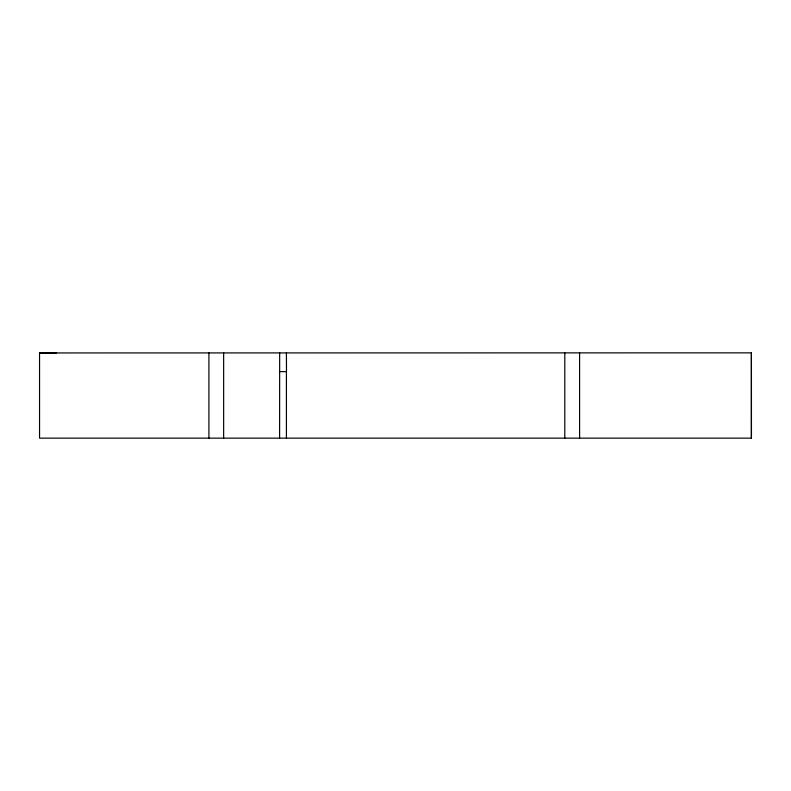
<?xml version="1.0" encoding="UTF-8"?>
<svg xmlns="http://www.w3.org/2000/svg" width="791" height="791" viewBox="0 0 791 791"><rect width="100%" height="100%" fill="white"/><g stroke="black" fill="none" stroke-linecap="round" stroke-linejoin="round"><path stroke-width="1.19" d="M286.421 438.145L286.421 371.622M39.55 352.944L751.41 352.855L751.45 438.145L39.55 438.145L39.55 352.944L56.655 352.855M279.599 371.622L286.49 371.622L286.421 352.855M751.381 352.855L751.381 438.145M579.595 352.855L579.595 438.145M564.794 352.855L564.794 438.145M279.668 352.855L279.599 438.145M223.645 352.855L223.645 438.145M208.913 352.855L208.913 438.145"/></g></svg>
